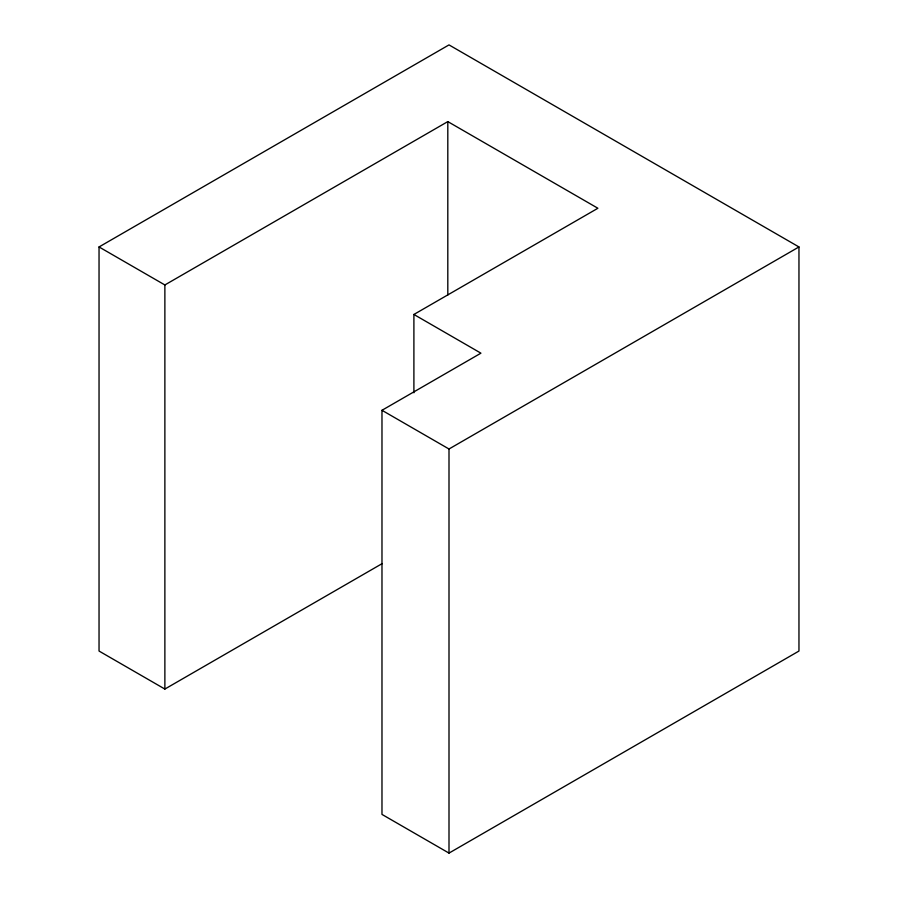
<?xml version="1.0" encoding="UTF-8"?>
<svg xmlns="http://www.w3.org/2000/svg" width="898" height="898" viewBox="0 0 898 898"><rect width="100%" height="100%" fill="white"/><g stroke="black" fill="none" stroke-linecap="round" stroke-linejoin="round"><path stroke-width="1.35" d="M382.234 563.562L164.873 689.058L99.038 651.05L99.038 246.95L449 44.9L798.962 246.95L798.962 651.05L449 853.1L381.976 814.407L381.976 410.296L480.924 353.172L413.899 314.468L413.899 392.774M99.038 246.95L164.873 284.958L447.81 121.6L597.888 208.257L413.899 314.468M381.976 410.296L449 449L798.962 246.95M449 449L449 853.1M447.81 121.6L447.81 294.993M164.873 284.958L164.873 689.058"/></g></svg>
